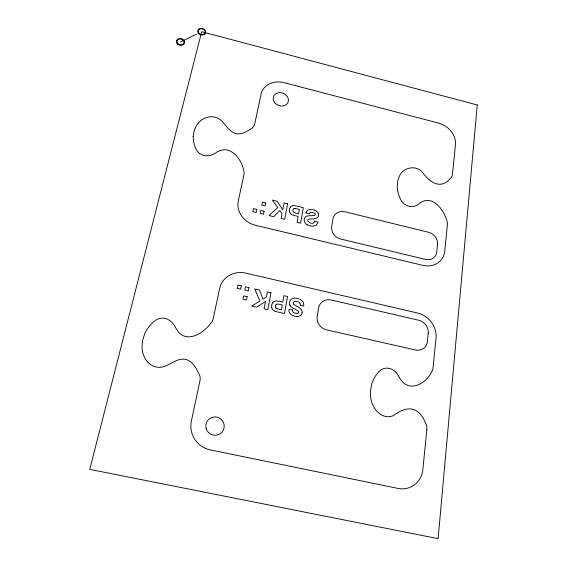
<?xml version="1.0" encoding="UTF-8"?>
<svg xmlns="http://www.w3.org/2000/svg" width="567" height="567" viewBox="0 0 567 567"><rect width="100%" height="100%" fill="white"/><g stroke="black" fill="none" stroke-linecap="round" stroke-linejoin="round"><path stroke-width="0.85" d="M306.116 212.228L305.918 212.994L309.277 213.908M272.755 302.672L272.592 302.898A6.981 6.471 29.9 0 0 271.791 307.704M290.325 207.125L290.977 206.452A5.195 4.579 25.8 0 1 293.692 205.53L294.138 205.566A31.738 28.336 26.6 0 1 296.732 206.076L303.338 207.671L300.581 223.171L297.065 222.321L298.129 216.417L295.896 215.878A25.671 22.418 25.7 0 1 292.423 214.843A4.167 3.678 25.9 0 1 290.779 213.617M180.497 41.901L196.487 34.197M297.895 313.161L296.761 313.395A5.663 5.223 32.6 0 1 294.053 312.778M293.926 208.762L293.749 208.826A2.736 2.41 26 0 0 292.976 210.031A2.353 2.077 26 0 0 294.067 212.519L294.351 212.639M310.525 212.412L311.446 212.278A5.401 4.756 27.9 0 1 314.005 212.923L314.933 213.589A1.254 1.106 28 0 1 314.628 215.417L311.382 215.722A30.405 27.124 29.6 0 0 309.079 215.758L307.484 215.977A5.046 4.458 27.8 0 0 305.67 216.764L305.315 217.055A5.705 5.039 27.9 0 0 304.252 219.5L304.167 220.187A4.182 3.7 27.7 0 0 304.564 221.86L304.656 222.03A5.238 4.621 27.8 0 0 306.931 224.539M297.193 316.492L298.589 316.322A5.464 5.046 33.1 0 0 300.914 315.181A4.678 4.323 33.2 0 0 302.119 312.389M295.244 208.493L299.39 209.4L298.596 213.816L296.69 213.355A15.819 13.863 25.9 0 1 294.351 212.653M300.475 305.507L303.947 305.974L303.21 302.168A5.755 5.301 32.5 0 0 302.587 301.19L300.545 299.589L298.058 298.632A13.225 12.226 32.8 0 0 295.237 298.171L294.089 298.207A5.464 5.039 32 0 0 291.006 299.603L290.871 299.752A4.366 4.026 31.8 0 0 289.886 301.233L289.687 301.956A5.954 5.486 32.1 0 0 289.808 304.947M292.544 310.064L288.964 309.355L288.879 310.234A5.401 4.997 32.6 0 0 289.9 313.353L291.679 314.997L294.025 316.01A10.511 9.689 32.5 0 0 297.193 316.514M277.001 308.724L281.338 309.823L282.217 304.947L280.211 304.486A16.833 15.706 31 0 0 277.702 304.061L277.383 304.061A2.474 2.289 29.8 0 0 276.108 304.649M294.046 312.793L293.21 312.197M306.931 224.546L307.938 225.064A12.58 11.071 27.8 0 0 310.588 225.872L313.104 226.134L315.408 225.645A5.514 4.862 28.2 0 0 316.266 225.078L318.087 222.165L314.862 221.08A5.301 4.678 27.8 0 1 313.572 222.895L313.317 223.022A2.955 2.608 28.1 0 1 312.445 223.249L311.049 223.164A7.293 6.428 27.9 0 1 309.915 222.866L307.874 221.13A2.027 1.786 27.9 0 1 307.739 220.159A1.821 1.609 27.9 0 1 308.228 219.379A1.063 0.943 27.8 0 1 308.384 219.252L309.249 219.025A7.782 6.889 28.3 0 1 309.603 219.004L310.794 218.961A26.429 23.566 29.6 0 1 312.36 218.968A14.381 12.609 27.3 0 0 313.664 218.947L317.237 217.827A4.586 4.033 28 0 0 318.441 216.013A4.444 3.912 28 0 0 318.215 213.171A5.195 4.571 28 0 0 316.499 211.25M316.499 211.257L315.33 210.527A10.036 8.852 28 0 0 312.41 209.627L310.05 209.464L307.987 210.073A5.138 4.522 27.7 0 0 306.109 212.221M275.831 307.803L275.682 307.647A2.87 2.665 29.8 0 1 275.392 306.045M299.837 303.069L299.667 302.806A3.083 2.842 32.4 0 0 298.908 302.154L297.547 301.566A7.655 7.066 32.6 0 0 296.35 301.325L294.741 301.417L293.777 302.076A2.112 1.949 32.1 0 0 293.302 302.991A1.899 1.751 32 0 0 293.486 304.011M290.098 305.4L289.857 304.94M289.56 211.725L289.489 211.463A6.648 5.861 26 0 1 290.368 207.153M271.742 307.711L272.103 308.717A5.457 5.06 29.6 0 0 274.378 310.992L274.818 311.17A32.539 29.789 28.5 0 0 277.525 311.921L284.514 313.537L287.533 296.527L283.883 295.683L282.727 302.098L280.396 301.559A27.499 25.749 31.5 0 0 276.682 300.914A4.373 4.054 29.5 0 0 274.641 301.361M299.865 303.054A5.542 5.11 32.2 0 1 300.432 305.507M293.479 304.011A1.113 1.028 31.9 0 0 293.6 304.217L294.351 304.855A8.08 7.421 32 0 0 294.677 305.053L295.811 305.67A26.996 24.572 31.8 0 0 297.321 306.428A15.259 14.168 33.2 0 1 298.568 307.08L301.623 309.951A4.819 4.451 33.2 0 1 302.154 312.389M293.16 312.233A3.147 2.906 32.8 0 1 292.579 310.071M297.895 313.147A1.325 1.219 33.2 0 0 298.249 311.134L295.223 309.242A31.043 28.251 31.7 0 1 293.011 308.087L291.558 307.087A5.266 4.855 31.9 0 1 290.098 305.407M272.777 302.686A5.606 5.195 29.6 0 1 274.605 301.29M275.406 306.052A2.573 2.388 29.8 0 1 276.086 304.628M276.972 308.774A4.288 3.976 29.9 0 1 275.846 307.796M293.94 208.776A4.089 3.608 26.1 0 1 295.237 208.436M290.722 213.66A5.337 4.706 25.9 0 1 289.581 211.718M309.32 213.922A2.991 2.637 27.8 0 1 310.496 212.363M193.149 136.654L193.46 141.176A29.817 25.543 17.4 0 0 194.672 145.606C197.614 156.882 208.663 158.399 217.111 151.984C230.117 144.082 241.499 158.795 243.753 170.518A9.15 7.981 18.8 0 1 243.973 174.331L238.268 201.108A21.645 19.172 22 0 0 255.469 225.262L422.741 265.342A21.185 18.187 38.5 0 0 444.755 251.188L447.427 224.518A8.874 7.506 37.7 0 0 446.86 220.733C443.833 209.563 432.146 193.999 419.552 203.255C412.351 210.237 401.989 205.566 399.444 196.621A28.804 24.168 35 0 1 397.906 192.227L397.183 187.734L397.552 181.986A30.427 25.529 35.1 0 1 398.686 178.059C401.287 168.264 414.555 164.217 421.742 171.574C429.099 181.22 439.623 190.817 450.538 178.314A8.625 7.13 35.1 0 0 452.452 174.43L455.45 144.542A19.937 16.28 33.2 0 0 438.518 123.074L284.18 82.683A20.44 17.024 21.8 0 0 261.061 94.179L254.682 124.102A8.909 7.541 19.3 0 1 252.195 127.972C247.985 131.105 243.052 134.152 237.594 133.805A9.54 8.108 18.6 0 1 233.873 132.827C226.772 129.645 224.341 120.877 217.126 117.915C208.982 114.47 199.414 119.198 195.799 126.958A31.483 26.989 17.5 0 0 194.155 130.885L193.149 136.654M477.258 104.98L438.121 538.65L89.742 469.37L201.703 31.681L477.258 104.98M426.887 429.389L422.862 469.483A24.253 21.957 62.3 0 1 398.006 488.407L210.237 449.872A24.147 23.956 42.9 0 1 191.363 421.139L200.002 380.606A10.156 9.873 9.1 0 0 199.378 374.674C196.721 368.989 193.489 362.738 187.5 359.995A10.823 10.468 7.1 0 0 183.261 359.124C174.175 359.074 167.648 367.742 158.547 367.345C147.789 366.771 141.381 355.417 142.14 345.487A35.048 33.488 7.3 0 1 142.678 340.214L144.833 333.297L147.583 328.499A33.205 31.724 6.7 0 1 151.134 324.31C160.213 313.82 170.865 317.449 176.323 328.952C185.416 344.8 203.525 333.602 211.243 322.651A9.852 9.285 15.4 0 0 213.192 318.725L219.635 288.504A22.63 21.014 22.6 0 1 245.83 273.131L417.461 312.991A22.29 19.753 45.7 0 1 436.037 338.088L433.032 368.075A9.66 8.583 49.6 0 1 431.622 371.98C425.151 384.929 407.744 393.271 399.303 377.374C394.653 367.473 383.483 364.113 376.793 374.326A32.489 29.335 52.7 0 0 373.958 378.508L371.902 383.278L370.598 390.146A34.311 30.951 52.7 0 0 370.62 395.362C370.499 406.617 380.882 420.494 393.151 415.767C406.496 405.646 418.467 405.448 425.746 423.535A10.05 9.022 57.1 0 1 426.887 429.389M428.255 333.226L427.369 341.703A11.574 10.263 46.4 0 1 415.37 349.967L326.663 329.866A11.609 10.638 37.8 0 1 317.187 316.549L318.555 308.037A11.553 10.553 37 0 1 331.298 300.021L418.637 320.213A11.51 10.185 45.5 0 1 428.255 333.226M437.54 244.334L436.732 252.074A10.979 9.433 38.9 0 1 425.328 259.381L340.767 239.033A11.064 9.724 31.4 0 1 331.674 226.637L332.921 218.883A11.014 9.646 31.1 0 1 344.998 211.81L428.312 232.208A10.929 9.363 38.4 0 1 437.54 244.334M270.998 292.721L267.83 309.738L264.123 308.895L265.54 301.353L256.695 307.208L251.734 306.074L259.87 301.049L254.718 288.972L259.523 290.077L262.932 299.1L266.355 297.023L267.326 291.877L270.998 292.721M287.582 203.829L284.691 219.337L281.161 218.479L282.061 213.738L279.758 210.555L273.67 216.672L269.056 215.559L277.752 207.65L272.401 200.123L277.079 201.264L282.805 209.783L284.088 202.972L287.582 203.829M247.134 296.697L246.482 299.986L242.988 299.192L243.647 295.903L247.134 296.697M248.934 287.639L248.289 290.899L244.809 290.098L245.461 286.838L248.934 287.639M264.087 211.208L263.492 214.213L260.161 213.412L260.756 210.4L264.087 211.208M265.732 202.915L265.143 205.892L261.819 205.091L262.422 202.107L265.732 202.915M241.308 285.888L240.649 289.142L237.162 288.341L237.828 285.088L241.308 285.888M256.78 209.436L256.171 212.448L252.832 211.64L253.442 208.628L256.78 209.436M177.762 44.183A4.111 3.338 14.5 0 0 184.473 42.95A4.111 3.338 14.5 0 0 179.243 38.591A4.111 3.338 14.5 0 0 177.762 44.183M178.102 43.9A3.6 2.927 14.5 0 0 183.977 42.823A3.6 2.927 14.5 0 0 179.399 39.003A3.6 2.927 14.5 0 0 178.102 43.9M198.833 33.729A4.061 3.274 15.9 0 0 205.552 32.95A4.061 3.274 15.9 0 0 200.704 28.378A4.061 3.274 15.9 0 0 198.833 33.729M199.187 33.474A3.558 2.863 15.9 0 0 205.077 32.787A3.558 2.863 15.9 0 0 200.831 28.789A3.558 2.863 15.9 0 0 199.187 33.474M206.126 428.397A9.228 9.15 42.8 0 0 221.499 432.678A9.228 9.15 42.8 0 0 217.409 417.262A9.228 9.15 42.8 0 0 206.126 428.397M274.924 102.903A7.81 6.506 21.8 0 0 287.986 102.436A7.81 6.506 21.8 0 0 279.559 92.627A7.81 6.506 21.8 0 0 274.924 102.903"/></g></svg>
